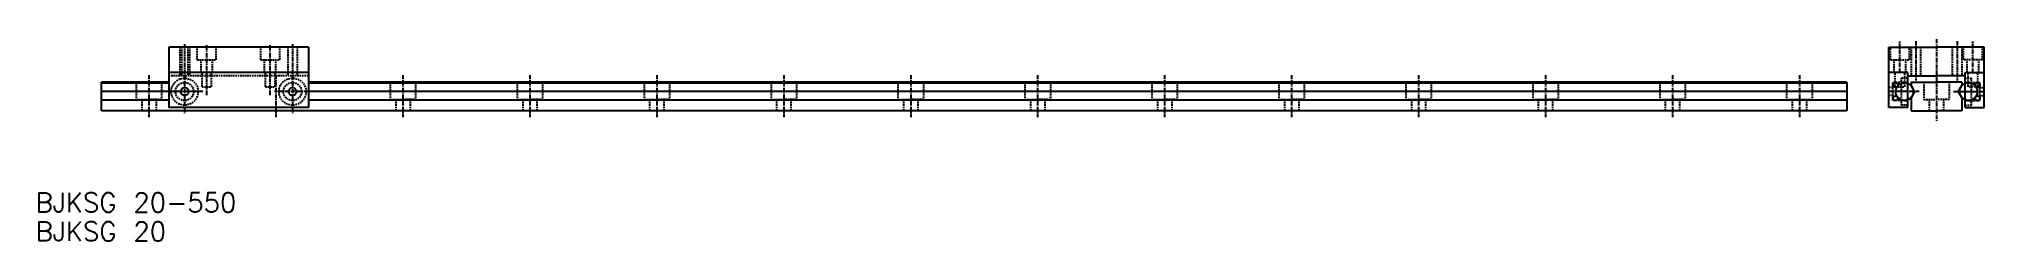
# Model space of a CAD drawing. Extents: x -293 to 320, y 205 to 268.
import ezdxf

# ---------------------------------------------------------------- set-up
doc = ezdxf.new("R2010")
doc.units = 0
doc.linetypes.add('CENTER', pattern=[2, 1.25, -0.25, 0.25, -0.25])
doc.linetypes.add('DASHED', pattern=[0.75, 0.5, -0.25])
doc.layers.get('0').update_dxf_attribs({"linetype": 'CONTINUOUS'})
doc.layers.add('CENTER', color=1, linetype='CENTER')
doc.styles.get("Standard").update_dxf_attribs({"font": 'txt.shx', "bigfont": 'extfont.shx'})

msp = doc.modelspace()

# ---------------------------------------------------------------- linework, layer by layer
at = {"color": 7, "linetype": 'CONTINUOUS'}
for p, q in [((-208.06, 265.94), (-252.06, 265.94)), ((-252.06, 265.94), (-252.06, 246.94)), ((-208.06, 265.94), (-208.06, 246.94)), ((289.92, 257.94), (289.92, 265.94)), ((289.92, 265.94), (304.92, 265.94)), ((319.92, 265.94), (304.92, 265.94)), ((319.92, 257.94), (319.92, 265.94)), ((-208.06, 257.94), (-252.06, 257.94)), ((289.92, 246.94), (289.92, 257.94)), ((295.92, 257.94), (289.92, 257.94)), ((295.92, 246.94), (295.92, 257.94)), ((313.92, 246.94), (313.92, 257.94)), ((313.92, 257.94), (319.92, 257.94)), ((319.92, 246.94), (319.92, 257.94)), ((-252.06, 254.94), (-273.28, 254.94)), ((-273.28, 245.94), (-273.28, 254.94)), ((-252.06, 254.6), (-273.28, 254.6)), ((-252.06, 251.94), (-273.28, 251.94)), ((276.72, 254.94), (-208.06, 254.94)), ((276.72, 254.6), (-208.06, 254.6)), ((276.72, 251.94), (-208.06, 251.94)), ((276.72, 254.94), (276.72, 245.94)), ((295.92, 256.94), (304.92, 256.94)), ((296.92, 254.94), (304.92, 254.94)), ((296.92, 254.94), (296.92, 253.9)), ((298.05, 251.94), (296.92, 253.9)), ((298.05, 251.94), (296.92, 249.99)), ((313.92, 256.94), (304.92, 256.94)), ((312.92, 254.94), (304.92, 254.94)), ((311.79, 251.94), (312.92, 253.9)), ((311.79, 251.94), (312.92, 249.99)), ((312.92, 254.94), (312.92, 253.9)), ((-252.06, 249.29), (-273.28, 249.29)), ((-238.98, 245.94), (-273.28, 245.94)), ((-208.06, 246.94), (-252.06, 246.94)), ((276.72, 245.94), (-238.98, 245.94)), ((276.72, 249.29), (-208.06, 249.29)), ((295.92, 246.94), (289.92, 246.94)), ((296.92, 249.99), (296.92, 245.94)), ((296.92, 245.94), (304.92, 245.94)), ((312.92, 245.94), (304.92, 245.94)), ((312.92, 249.99), (312.92, 245.94)), ((313.92, 246.94), (319.92, 246.94))]:
    msp.add_line(p, q, dxfattribs=at)
at = {"color": 3, "linetype": 'DASHED'}
for p, q in [((-248.56, 265.94), (-248.56, 256.94)), ((-248.06, 265.94), (-248.06, 256.94)), ((-246.06, 265.94), (-246.06, 256.94)), ((-245.56, 265.94), (-245.56, 256.94)), ((-243.06, 261.94), (-243.06, 265.94)), ((-237.06, 261.94), (-237.06, 265.94)), ((-223.06, 261.94), (-223.06, 265.94)), ((-217.06, 261.94), (-217.06, 265.94)), ((-214.56, 265.94), (-214.56, 256.94)), ((-211.56, 265.94), (-211.56, 256.94)), ((290.42, 261.94), (290.42, 265.94)), ((296.42, 261.94), (296.42, 265.94)), ((296.92, 265.94), (296.92, 256.94)), ((299.92, 265.94), (299.92, 256.94)), ((309.92, 265.94), (309.92, 256.94)), ((312.92, 265.94), (312.92, 256.94)), ((313.42, 261.94), (313.42, 265.94)), ((319.42, 261.94), (319.42, 265.94)), ((-243.06, 261.94), (-237.06, 261.94)), ((-241.86, 257.94), (-241.86, 261.94)), ((-241.56, 253.44), (-241.56, 257.94)), ((-238.56, 253.44), (-238.56, 257.94)), ((-238.26, 257.94), (-238.26, 261.94)), ((-223.06, 261.94), (-217.06, 261.94)), ((-221.86, 257.94), (-221.86, 261.94)), ((-221.56, 253.44), (-221.56, 257.94)), ((-218.56, 253.44), (-218.56, 257.94)), ((-218.26, 257.94), (-218.26, 261.94)), ((290.42, 261.94), (296.42, 261.94)), ((291.62, 257.94), (291.62, 261.94)), ((291.92, 253.44), (291.92, 257.94)), ((294.92, 253.44), (294.92, 257.94)), ((295.22, 257.94), (295.22, 261.94)), ((319.42, 261.94), (313.42, 261.94)), ((314.62, 257.94), (314.62, 261.94)), ((314.92, 253.44), (314.92, 257.94)), ((317.92, 253.44), (317.92, 257.94)), ((318.22, 257.94), (318.22, 261.94)), ((-262.28, 254.94), (-262.28, 249.44)), ((-254.28, 254.94), (-254.28, 249.44)), ((-208.06, 256.94), (-252.06, 256.94)), ((-241.56, 253.44), (-238.56, 253.44)), ((-221.56, 253.44), (-218.56, 253.44)), ((-182.28, 254.94), (-182.28, 249.44)), ((-174.28, 254.94), (-174.28, 249.44)), ((-142.28, 254.94), (-142.28, 249.44)), ((-134.28, 254.94), (-134.28, 249.44)), ((-102.28, 254.94), (-102.28, 249.44)), ((-94.28, 254.94), (-94.28, 249.44)), ((-62.28, 254.94), (-62.28, 249.44)), ((-54.28, 254.94), (-54.28, 249.44)), ((-22.28, 254.94), (-22.28, 249.44)), ((-14.28, 254.94), (-14.28, 249.44)), ((17.72, 254.94), (17.72, 249.44)), ((25.72, 254.94), (25.72, 249.44)), ((57.72, 254.94), (57.72, 249.44)), ((65.72, 254.94), (65.72, 249.44)), ((97.72, 254.94), (97.72, 249.44)), ((105.72, 254.94), (105.72, 249.44)), ((137.72, 254.94), (137.72, 249.44)), ((145.72, 254.94), (145.72, 249.44)), ((177.72, 254.94), (177.72, 249.44)), ((185.72, 254.94), (185.72, 249.44)), ((217.72, 254.94), (217.72, 249.44)), ((225.72, 254.94), (225.72, 249.44)), ((257.72, 254.94), (257.72, 249.44)), ((257.72, 254.94), (257.72, 249.44)), ((265.72, 254.94), (265.72, 249.44)), ((265.72, 254.94), (265.72, 249.44)), ((291.22, 253.19), (289.92, 253.19)), ((291.22, 249.09), (291.22, 254.79)), ((294.84, 254.79), (291.22, 254.79)), ((291.92, 253.44), (294.92, 253.44)), ((293.92, 247.69), (293.92, 256.19)), ((295.92, 256.19), (293.92, 256.19)), ((300.92, 254.94), (300.92, 249.44)), ((308.92, 254.94), (308.92, 249.44)), ((313.92, 256.19), (315.92, 256.19)), ((317.92, 253.44), (314.92, 253.44)), ((315, 254.79), (318.62, 254.79)), ((315.92, 247.69), (315.92, 256.19)), ((318.62, 249.09), (318.62, 254.79)), ((318.62, 253.19), (319.92, 253.19)), ((-262.28, 249.44), (-258.28, 249.44)), ((-260.53, 249.44), (-260.53, 245.94)), ((-254.28, 249.44), (-258.28, 249.44)), ((-256.03, 249.44), (-256.03, 245.94)), ((-182.28, 249.44), (-178.28, 249.44)), ((-180.53, 249.44), (-180.53, 245.94)), ((-174.28, 249.44), (-178.28, 249.44)), ((-176.03, 249.44), (-176.03, 245.94)), ((-142.28, 249.44), (-138.28, 249.44)), ((-140.53, 249.44), (-140.53, 245.94)), ((-134.28, 249.44), (-138.28, 249.44)), ((-136.03, 249.44), (-136.03, 245.94)), ((-102.28, 249.44), (-98.28, 249.44)), ((-100.53, 249.44), (-100.53, 245.94)), ((-94.28, 249.44), (-98.28, 249.44)), ((-96.03, 249.44), (-96.03, 245.94)), ((-62.28, 249.44), (-58.28, 249.44)), ((-60.53, 249.44), (-60.53, 245.94)), ((-54.28, 249.44), (-58.28, 249.44)), ((-56.03, 249.44), (-56.03, 245.94)), ((-22.28, 249.44), (-18.28, 249.44)), ((-20.53, 249.44), (-20.53, 245.94)), ((-14.28, 249.44), (-18.28, 249.44)), ((-16.03, 249.44), (-16.03, 245.94)), ((17.72, 249.44), (21.72, 249.44)), ((19.47, 249.44), (19.47, 245.94)), ((25.72, 249.44), (21.72, 249.44)), ((23.97, 249.44), (23.97, 245.94)), ((57.72, 249.44), (61.72, 249.44)), ((59.47, 249.44), (59.47, 245.94)), ((65.72, 249.44), (61.72, 249.44)), ((63.97, 249.44), (63.97, 245.94)), ((97.72, 249.44), (101.72, 249.44)), ((99.47, 249.44), (99.47, 245.94)), ((105.72, 249.44), (101.72, 249.44)), ((103.97, 249.44), (103.97, 245.94)), ((137.72, 249.44), (141.72, 249.44)), ((139.47, 249.44), (139.47, 245.94)), ((145.72, 249.44), (141.72, 249.44)), ((143.97, 249.44), (143.97, 245.94)), ((177.72, 249.44), (181.72, 249.44)), ((179.47, 249.44), (179.47, 245.94)), ((185.72, 249.44), (181.72, 249.44)), ((183.97, 249.44), (183.97, 245.94)), ((217.72, 249.44), (221.72, 249.44)), ((219.47, 249.44), (219.47, 245.94)), ((225.72, 249.44), (221.72, 249.44)), ((223.97, 249.44), (223.97, 245.94)), ((257.72, 249.44), (261.72, 249.44)), ((257.72, 249.44), (265.72, 249.44)), ((259.47, 249.44), (259.47, 245.94)), ((259.47, 249.44), (259.47, 245.94)), ((263.97, 249.44), (263.97, 245.94)), ((263.97, 249.44), (263.97, 245.94)), ((291.22, 250.69), (289.92, 250.69)), ((294.84, 249.09), (291.22, 249.09)), ((295.92, 247.69), (293.92, 247.69)), ((300.92, 249.44), (304.92, 249.44)), ((302.67, 249.44), (302.67, 245.94)), ((308.92, 249.44), (304.92, 249.44)), ((307.17, 249.44), (307.17, 245.94)), ((313.92, 247.69), (315.92, 247.69)), ((315, 249.09), (318.62, 249.09)), ((318.62, 250.69), (319.92, 250.69))]:
    msp.add_line(p, q, dxfattribs=at)
for centre, radius in [((-247.06, 251.94), 4.25), ((-247.06, 251.94), 2.85), ((-213.06, 251.94), 4.25), ((-213.06, 251.94), 2.85)]:
    msp.add_circle(centre, radius, dxfattribs=at)
at = {"color": 7, "linetype": 'CONTINUOUS'}
for centre, radius in [((-247.06, 251.94), 1.25), ((-213.06, 251.94), 1.25), ((291.98, 254.03), 0.75), ((294.84, 251.94), 2.78), ((315, 251.94), 2.78), ((317.86, 254.03), 0.75), ((291.98, 249.86), 0.75), ((317.86, 249.86), 0.75)]:
    msp.add_circle(centre, radius, dxfattribs=at)
at = {"color": 3, "linetype": 'CENTER'}
for centre, start, end in [((294.84, 251.94), 67.77244, 90), ((315, 251.94), 90, 112.22756), ((294.84, 251.94), 270, 292.22756)]:
    msp.add_arc(centre, 2.85, start, end, dxfattribs=at)
at = {"color": 3, "linetype": 'DASHED'}
msp.add_arc((315, 251.94), 2.85, 247.77244, 270, dxfattribs=at)
at = {"layer": 'CENTER', "color": 1, "linetype": 'CENTER'}
for p, q in [((-247.06, 266.86), (-247.06, 255.87)), ((-240.06, 250.81), (-240.06, 266.86)), ((-220.06, 250.81), (-220.06, 266.86)), ((-213.06, 266.86), (-213.06, 255.87)), ((293.42, 257.69), (293.42, 267.82)), ((298.42, 267.82), (298.42, 255.43)), ((304.92, 268.47), (304.92, 242.6)), ((311.42, 267.82), (311.42, 255.43)), ((316.42, 257.69), (316.42, 267.82)), ((-247.06, 258.75), (-247.06, 245.14)), ((-213.06, 258.75), (-213.06, 245.14)), ((-258.28, 257.06), (-258.28, 243.91)), ((-258.28, 257.06), (-258.28, 243.91)), ((-241.31, 251.94), (-253.86, 251.94)), ((-241.49, 251.94), (-253.86, 251.94)), ((-206.25, 251.94), (-218.74, 251.94)), ((-218.28, 257.06), (-218.28, 243.91)), ((-178.28, 257.06), (-178.28, 243.91)), ((-138.28, 257.06), (-138.28, 243.91)), ((-98.28, 257.06), (-98.28, 243.91)), ((-58.28, 257.06), (-58.28, 243.91)), ((-18.28, 257.06), (-18.28, 243.91)), ((21.72, 257.06), (21.72, 243.91)), ((61.72, 257.06), (61.72, 243.91)), ((101.72, 257.06), (101.72, 243.91)), ((141.72, 257.06), (141.72, 243.91)), ((181.72, 257.06), (181.72, 243.91)), ((221.72, 257.06), (221.72, 243.91)), ((261.72, 257.06), (261.72, 243.91)), ((261.72, 257.06), (261.72, 243.91)), ((261.72, 257.06), (261.72, 243.91)), ((299.52, 251.94), (289.6, 251.94)), ((310.32, 251.94), (320.24, 251.94))]:
    msp.add_line(p, q, dxfattribs=at)

# ---------------------------------------------------------------- texts
at = {"color": 7, "linetype": 'CONTINUOUS'}
for s, p in [('BJKSG 20-550', (-293.98, 214.06)), ('BJKSG 20', (-293.98, 204.97))]:
    msp.add_text(s, height=6, dxfattribs=at).set_placement(p)

doc.saveas('drawing.dxf')
